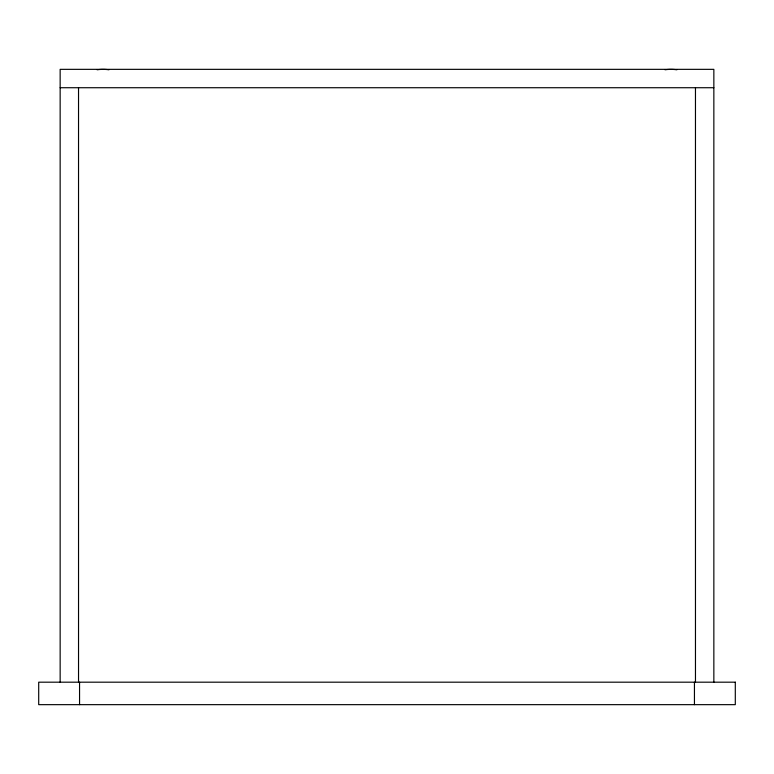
<?xml version="1.0" encoding="UTF-8"?>
<svg xmlns="http://www.w3.org/2000/svg" width="774" height="774" viewBox="0 0 774 774"><rect width="100%" height="100%" fill="white"/><g stroke="black" fill="none" stroke-linecap="round" stroke-linejoin="round"><path stroke-width="1.16" d="M60.149 87.723L713.851 87.723M713.851 682.184L713.851 69.341L60.149 69.341L60.149 682.184M695.468 87.723L695.468 682.184M694.442 682.184L694.442 704.659M79.558 682.184L79.558 704.659M78.532 87.723L78.532 682.184M97.127 69.776A40.858 40.858 0 0 1 108.97 69.776M665.03 69.776A40.858 40.858 0 0 1 676.873 69.776M735.3 682.184L38.7 682.184L38.7 704.659L735.3 704.659L735.3 682.184"/></g></svg>
